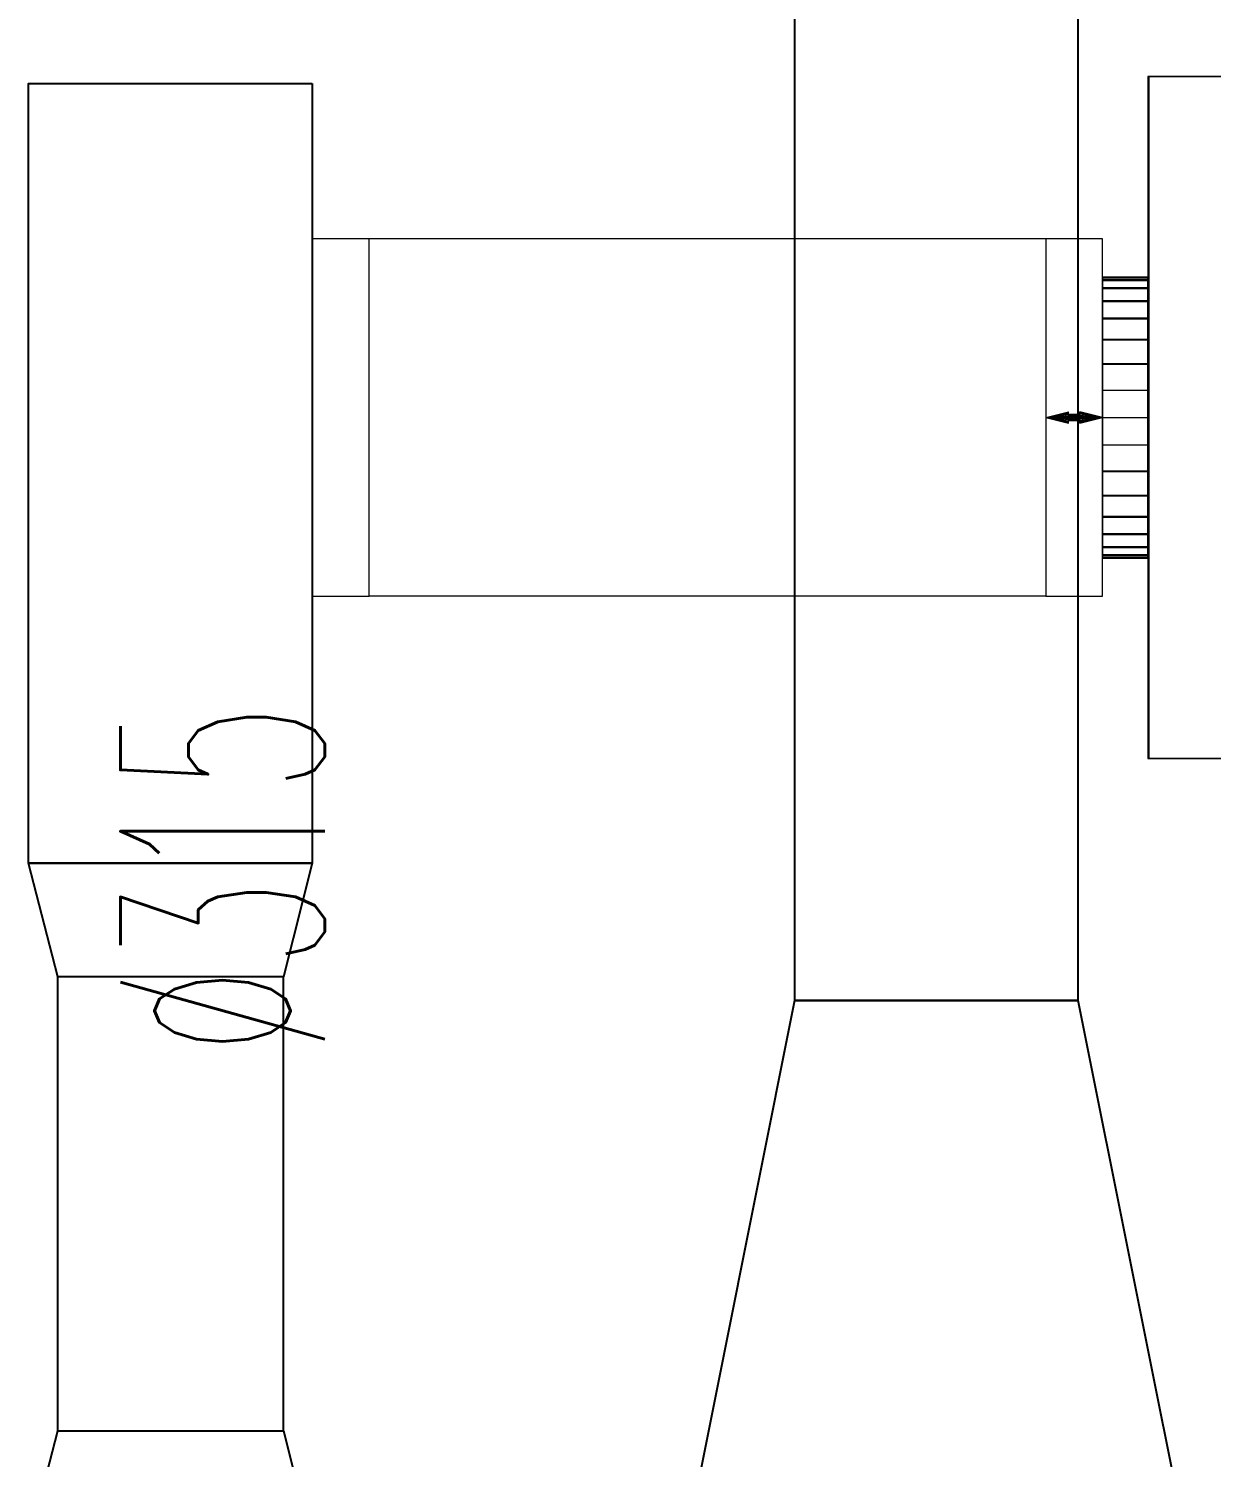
# Model space of a CAD drawing. Header units: inches. Extents: x -772 to 6765, y -813 to 4093.
# Drawn here: x 895 to 999.2, y 2198.4 to 2324.2 of the extents above; entities that cross this region are included whole.
import ezdxf
from ezdxf.enums import TextEntityAlignment as Align

# ---------------------------------------------------------------- set-up
doc = ezdxf.new("R2010")
doc.units = ezdxf.units.IN
doc.header["$MEASUREMENT"] = 0
for name, color, linetype, lineweight in [('MTY-EMIS-KANALI', 150, 'Continuous', 0), ('MTY-UFLEME-KANALI-Flex', 21, 'ZIGZAG', 0), ('VDI3805_Objects', 7, 'Continuous', 0)]:
    doc.layers.add(name, color=color, linetype=linetype, lineweight=lineweight)
doc.layers.add('MTY-UFLEME-KANALI', color=20, linetype='Continuous')
doc.styles.add('CAP', font='simplxtw.shx', dxfattribs={"width": 0.65})
doc.linetypes.add('ZIGZAG', pattern='A,0.0001,-0.2,[131,ltypeshp.shx,S=0.2,R=0,X=-0.2,Y=0],-0.4,[131,ltypeshp.shx,S=0.2,R=180.00002,X=0.2,Y=0],-0.2', length=0.8001)

# ---------------------------------------------------------------- blocks, each defined once
blk = doc.blocks.new('*U211')
at = {"layer": 'MTY-UFLEME-KANALI-Flex', "ltscale": 0.5}
for p, q in [((-15.75, -51.66), (-15.75, 7.97)), ((15.75, -51.66), (15.75, 7.97))]:
    blk.add_line(p, q, dxfattribs=at)
at = {"layer": 'MTY-UFLEME-KANALI-Flex', "linetype": 'ByBlock', "ltscale": 0.5}
for points in [[(15.75, 12.97), (-15.75, 12.97), (-15.75, 7.97), (15.75, 7.97)], [(15.75, -51.66), (-15.75, -51.66), (-15.75, -56.66), (15.75, -56.66)]]:
    blk.add_lwpolyline(points, close=True, dxfattribs=at)
at = {"layer": 'MTY-UFLEME-KANALI-Flex', "color": 7, "ltscale": 0.5, "style": 'CAP', "width": 0.5}
blk.add_attdef('X', text='', height=18, dxfattribs=at).set_placement((-40.68, 11.88), align=Align.CENTER)
blk = doc.blocks.new('70205_970_03')
at = {"layer": 'VDI3805_Objects', "color": 253}
for p, q in [((-0.3005, -0.3005), (-0.3005, 0.3005)), ((0.3005, 0.3005), (-0.3005, 0.3005)), ((-0.2995, -0.2995), (-0.2995, 0.2995)), ((-0.2995, 0.2995), (0.2995, 0.2995)), ((-0.269, 0.295), (-0.295, 0.295)), ((-0.295, 0.295), (-0.295, 0.265)), ((-0.295, 0.295), (-0.265, 0.295)), ((-0.269, 0.295), (-0.269, 0.265)), ((-0.265, 0.295), (-0.265, 0.265)), ((0.265, 0.265), (0.265, 0.295)), ((0.265, 0.295), (0.295, 0.295)), ((0.295, 0.295), (0.269, 0.295)), ((0.269, 0.265), (0.269, 0.295)), ((0.295, 0.265), (0.295, 0.295)), ((0.2995, 0.2995), (0.2995, -0.2995)), ((0.3005, -0.3005), (0.3005, 0.3005)), ((0.3005, 0.3005), (0.3156, 0.3005)), ((0.4355, 0.3005), (0.3005, 0.3005)), ((0.3156, -0.3005), (0.3156, 0.3005)), ((0.3156, 0.3005), (0.4355, 0.3005)), ((0.4345, -0.3005), (0.4345, 0.3005)), ((0.4345, 0.3005), (0.4355, 0.3005)), ((0.4355, -0.3005), (0.4355, 0.3005)), ((0.4355, -0.3005), (0.4355, 0.3005)), ((-0.285, 0.28), (-0.2849, 0.281)), ((-0.2849, 0.279), (-0.285, 0.28)), ((-0.2849, 0.281), (-0.2846, 0.2819)), ((-0.2846, 0.2781), (-0.2849, 0.279)), ((-0.2846, 0.2819), (-0.2842, 0.2828)), ((-0.2842, 0.2772), (-0.2846, 0.2781)), ((-0.2842, 0.2828), (-0.2835, 0.2835)), ((-0.2835, 0.2765), (-0.2842, 0.2772)), ((-0.2835, 0.2835), (-0.2828, 0.2842)), ((-0.2828, 0.2842), (-0.2819, 0.2846)), ((-0.2819, 0.2846), (-0.281, 0.2849)), ((-0.281, 0.2849), (-0.28, 0.285)), ((-0.28, 0.285), (-0.279, 0.2849)), ((-0.279, 0.2849), (-0.2781, 0.2846)), ((-0.2781, 0.2846), (-0.2772, 0.2842)), ((-0.2772, 0.2842), (-0.2765, 0.2835)), ((-0.2765, 0.2835), (-0.2758, 0.2828)), ((-0.2758, 0.2772), (-0.2765, 0.2765)), ((-0.2758, 0.2828), (-0.2754, 0.2819)), ((-0.2754, 0.2781), (-0.2758, 0.2772)), ((-0.2754, 0.2819), (-0.2751, 0.281)), ((-0.2751, 0.279), (-0.2754, 0.2781)), ((-0.2751, 0.281), (-0.275, 0.28)), ((-0.275, 0.28), (-0.2751, 0.279)), ((0.275, 0.28), (0.2751, 0.281)), ((0.2751, 0.279), (0.275, 0.28)), ((0.2751, 0.281), (0.2754, 0.2819)), ((0.2754, 0.2781), (0.2751, 0.279)), ((0.2754, 0.2819), (0.2758, 0.2828)), ((0.2758, 0.2772), (0.2754, 0.2781)), ((0.2758, 0.2828), (0.2765, 0.2835)), ((0.2765, 0.2765), (0.2758, 0.2772)), ((0.2765, 0.2835), (0.2772, 0.2842)), ((0.2772, 0.2842), (0.2781, 0.2846)), ((0.2781, 0.2846), (0.279, 0.2849)), ((0.279, 0.2849), (0.28, 0.285)), ((0.28, 0.285), (0.281, 0.2849)), ((0.281, 0.2849), (0.2819, 0.2846)), ((0.2819, 0.2846), (0.2828, 0.2842)), ((0.2828, 0.2842), (0.2835, 0.2835)), ((0.2835, 0.2835), (0.2842, 0.2828)), ((0.2842, 0.2772), (0.2835, 0.2765)), ((0.2842, 0.2828), (0.2846, 0.2819)), ((0.2846, 0.2781), (0.2842, 0.2772)), ((0.2846, 0.2819), (0.2849, 0.281)), ((0.2849, 0.279), (0.2846, 0.2781)), ((0.2849, 0.281), (0.285, 0.28)), ((0.285, 0.28), (0.2849, 0.279)), ((-0.295, 0.265), (-0.269, 0.265)), ((-0.265, 0.265), (-0.295, 0.265)), ((-0.2828, 0.2758), (-0.2835, 0.2765)), ((-0.2819, 0.2754), (-0.2828, 0.2758)), ((-0.281, 0.2751), (-0.2819, 0.2754)), ((-0.28, 0.275), (-0.281, 0.2751)), ((-0.279, 0.2751), (-0.28, 0.275)), ((-0.2781, 0.2754), (-0.279, 0.2751)), ((-0.2772, 0.2758), (-0.2781, 0.2754)), ((-0.2765, 0.2765), (-0.2772, 0.2758)), ((0.295, 0.265), (0.265, 0.265)), ((0.269, 0.265), (0.295, 0.265)), ((0.2772, 0.2758), (0.2765, 0.2765)), ((0.2781, 0.2754), (0.2772, 0.2758)), ((0.279, 0.2751), (0.2781, 0.2754)), ((0.28, 0.275), (0.279, 0.2751)), ((0.281, 0.2751), (0.28, 0.275)), ((0.2819, 0.2754), (0.281, 0.2751)), ((0.2828, 0.2758), (0.2819, 0.2754)), ((0.2835, 0.2765), (0.2828, 0.2758)), ((0.4355, 0.1216), (0.4355, 0.124)), ((0.4755, 0.124), (0.4355, 0.124)), ((0.4755, 0.123), (0.4355, 0.123)), ((0.4355, 0.123), (0.4355, 0.1206)), ((0.4355, 0.1146), (0.4355, 0.1216)), ((0.4755, 0.1216), (0.4355, 0.1216)), ((0.4755, 0.1206), (0.4355, 0.1206)), ((0.4355, 0.1206), (0.4355, 0.1136)), ((0.4355, 0.1031), (0.4355, 0.1146)), ((0.4755, 0.1146), (0.4355, 0.1146)), ((0.4755, 0.1136), (0.4355, 0.1136)), ((0.4355, 0.1136), (0.4355, 0.1023)), ((0.4755, 0.1216), (0.4755, 0.124)), ((0.4755, 0.1206), (0.4755, 0.123)), ((0.4755, 0.1146), (0.4755, 0.1216)), ((0.4755, 0.1136), (0.4755, 0.1206)), ((0.4755, 0.1031), (0.4755, 0.1146)), ((0.4755, 0.1023), (0.4755, 0.1136)), ((0.4355, 0.0877), (0.4355, 0.1031)), ((0.4755, 0.1031), (0.4355, 0.1031)), ((0.4755, 0.1023), (0.4355, 0.1023)), ((0.4355, 0.1023), (0.4355, 0.087)), ((0.4755, 0.0877), (0.4755, 0.1031)), ((0.4755, 0.087), (0.4755, 0.1023)), ((0.4355, 0.0689), (0.4355, 0.0877)), ((0.4755, 0.0877), (0.4355, 0.0877)), ((0.4755, 0.087), (0.4355, 0.087)), ((0.4355, 0.087), (0.4355, 0.0683)), ((0.4755, 0.0689), (0.4755, 0.0877)), ((0.4755, 0.0683), (0.4755, 0.087)), ((0.4355, 0.0475), (0.4355, 0.0689)), ((0.4755, 0.0689), (0.4355, 0.0689)), ((0.4755, 0.0683), (0.4355, 0.0683)), ((0.4355, 0.0683), (0.4355, 0.0471)), ((0.4755, 0.0475), (0.4755, 0.0689)), ((0.4755, 0.0471), (0.4755, 0.0683)), ((0.4355, 0.0242), (0.4355, 0.0475)), ((0.4755, 0.0475), (0.4355, 0.0475)), ((0.4755, 0.0471), (0.4355, 0.0471)), ((0.4355, 0.0471), (0.4355, 0.024)), ((0.4755, 0.0242), (0.4755, 0.0475)), ((0.4755, 0.024), (0.4755, 0.0471)), ((0.4355, 0), (0.4355, 0.0242)), ((0.4755, 0.0242), (0.4355, 0.0242)), ((0.4755, 0.024), (0.4355, 0.024)), ((0.4355, 0.024), (0.4355, 0)), ((0.4755, 0), (0.4755, 0.0242)), ((0.4755, 0), (0.4755, 0.024)), ((0.4355, -0.0242), (0.4355, 0)), ((0.4755, 0), (0.4355, 0)), ((0.4355, 0), (0.4355, -0.024)), ((0.4755, -0.0242), (0.4755, 0)), ((0.4755, -0.024), (0.4755, 0)), ((0.4755, -0.024), (0.4355, -0.024)), ((0.4355, -0.024), (0.4355, -0.0471)), ((0.4355, -0.0475), (0.4355, -0.0242)), ((0.4755, -0.0242), (0.4355, -0.0242)), ((0.4755, -0.0471), (0.4755, -0.024)), ((0.4755, -0.0475), (0.4755, -0.0242)), ((0.4755, -0.0471), (0.4355, -0.0471)), ((0.4355, -0.0471), (0.4355, -0.0683)), ((0.4355, -0.0689), (0.4355, -0.0475)), ((0.4755, -0.0475), (0.4355, -0.0475)), ((0.4755, -0.0683), (0.4755, -0.0471)), ((0.4755, -0.0689), (0.4755, -0.0475)), ((0.4755, -0.0683), (0.4355, -0.0683)), ((0.4355, -0.0683), (0.4355, -0.087)), ((0.4355, -0.0877), (0.4355, -0.0689)), ((0.4755, -0.0689), (0.4355, -0.0689)), ((0.4755, -0.087), (0.4755, -0.0683)), ((0.4755, -0.0877), (0.4755, -0.0689)), ((0.4755, -0.087), (0.4355, -0.087)), ((0.4355, -0.087), (0.4355, -0.1023)), ((0.4355, -0.1031), (0.4355, -0.0877)), ((0.4755, -0.0877), (0.4355, -0.0877)), ((0.4755, -0.1023), (0.4755, -0.087)), ((0.4755, -0.1031), (0.4755, -0.0877)), ((0.4755, -0.1023), (0.4355, -0.1023)), ((0.4355, -0.1023), (0.4355, -0.1136)), ((0.4355, -0.1146), (0.4355, -0.1031)), ((0.4755, -0.1031), (0.4355, -0.1031)), ((0.4755, -0.1136), (0.4755, -0.1023)), ((0.4755, -0.1146), (0.4755, -0.1031)), ((0.4755, -0.1136), (0.4355, -0.1136)), ((0.4355, -0.1136), (0.4355, -0.1206)), ((0.4355, -0.1216), (0.4355, -0.1146)), ((0.4755, -0.1146), (0.4355, -0.1146)), ((0.4755, -0.1206), (0.4355, -0.1206)), ((0.4355, -0.1206), (0.4355, -0.123)), ((0.4355, -0.1216), (0.4355, -0.124)), ((0.4755, -0.1216), (0.4355, -0.1216)), ((0.4755, -0.123), (0.4355, -0.123)), ((0.4755, -0.124), (0.4355, -0.124)), ((0.4755, -0.1206), (0.4755, -0.1136)), ((0.4755, -0.1216), (0.4755, -0.1146)), ((0.4755, -0.123), (0.4755, -0.1206)), ((0.4755, -0.124), (0.4755, -0.1216)), ((-0.269, -0.265), (-0.295, -0.265)), ((-0.295, -0.265), (-0.295, -0.295)), ((-0.295, -0.265), (-0.265, -0.265)), ((-0.2842, -0.2772), (-0.2835, -0.2765)), ((-0.2835, -0.2765), (-0.2828, -0.2758)), ((-0.2828, -0.2758), (-0.2819, -0.2754)), ((-0.2819, -0.2754), (-0.281, -0.2751)), ((-0.281, -0.2751), (-0.28, -0.275)), ((-0.28, -0.275), (-0.279, -0.2751)), ((-0.279, -0.2751), (-0.2781, -0.2754)), ((-0.2781, -0.2754), (-0.2772, -0.2758)), ((-0.2772, -0.2758), (-0.2765, -0.2765)), ((-0.2765, -0.2765), (-0.2758, -0.2772)), ((-0.269, -0.265), (-0.269, -0.295)), ((-0.265, -0.265), (-0.265, -0.295)), ((0.265, -0.295), (0.265, -0.265)), ((0.265, -0.265), (0.295, -0.265)), ((0.295, -0.265), (0.269, -0.265)), ((0.269, -0.295), (0.269, -0.265)), ((0.2758, -0.2772), (0.2765, -0.2765)), ((0.2765, -0.2765), (0.2772, -0.2758)), ((0.2772, -0.2758), (0.2781, -0.2754)), ((0.2781, -0.2754), (0.279, -0.2751)), ((0.279, -0.2751), (0.28, -0.275)), ((0.28, -0.275), (0.281, -0.2751)), ((0.281, -0.2751), (0.2819, -0.2754)), ((0.2819, -0.2754), (0.2828, -0.2758)), ((0.2828, -0.2758), (0.2835, -0.2765)), ((0.2835, -0.2765), (0.2842, -0.2772)), ((0.295, -0.295), (0.295, -0.265)), ((-0.285, -0.28), (-0.2849, -0.279)), ((-0.2849, -0.281), (-0.285, -0.28)), ((-0.2849, -0.279), (-0.2846, -0.2781)), ((-0.2846, -0.2819), (-0.2849, -0.281)), ((-0.2846, -0.2781), (-0.2842, -0.2772)), ((-0.2842, -0.2828), (-0.2846, -0.2819)), ((-0.2835, -0.2835), (-0.2842, -0.2828)), ((-0.2828, -0.2842), (-0.2835, -0.2835)), ((-0.2819, -0.2846), (-0.2828, -0.2842)), ((-0.281, -0.2849), (-0.2819, -0.2846)), ((-0.28, -0.285), (-0.281, -0.2849)), ((-0.279, -0.2849), (-0.28, -0.285)), ((-0.2781, -0.2846), (-0.279, -0.2849)), ((-0.2772, -0.2842), (-0.2781, -0.2846)), ((-0.2765, -0.2835), (-0.2772, -0.2842)), ((-0.2758, -0.2828), (-0.2765, -0.2835)), ((-0.2758, -0.2772), (-0.2754, -0.2781)), ((-0.2754, -0.2819), (-0.2758, -0.2828)), ((-0.2754, -0.2781), (-0.2751, -0.279)), ((-0.2751, -0.281), (-0.2754, -0.2819)), ((-0.2751, -0.279), (-0.275, -0.28)), ((-0.275, -0.28), (-0.2751, -0.281)), ((0.275, -0.28), (0.2751, -0.279)), ((0.2751, -0.281), (0.275, -0.28)), ((0.2751, -0.279), (0.2754, -0.2781)), ((0.2754, -0.2819), (0.2751, -0.281)), ((0.2754, -0.2781), (0.2758, -0.2772)), ((0.2758, -0.2828), (0.2754, -0.2819)), ((0.2765, -0.2835), (0.2758, -0.2828)), ((0.2772, -0.2842), (0.2765, -0.2835)), ((0.2781, -0.2846), (0.2772, -0.2842)), ((0.279, -0.2849), (0.2781, -0.2846)), ((0.28, -0.285), (0.279, -0.2849)), ((0.281, -0.2849), (0.28, -0.285)), ((0.2819, -0.2846), (0.281, -0.2849)), ((0.2828, -0.2842), (0.2819, -0.2846)), ((0.2835, -0.2835), (0.2828, -0.2842)), ((0.2842, -0.2828), (0.2835, -0.2835)), ((0.2842, -0.2772), (0.2846, -0.2781)), ((0.2846, -0.2819), (0.2842, -0.2828)), ((0.2846, -0.2781), (0.2849, -0.279)), ((0.2849, -0.281), (0.2846, -0.2819)), ((0.2849, -0.279), (0.285, -0.28)), ((0.285, -0.28), (0.2849, -0.281)), ((-0.3005, -0.3005), (0.3005, -0.3005)), ((0.2995, -0.2995), (-0.2995, -0.2995)), ((-0.295, -0.295), (-0.269, -0.295)), ((-0.265, -0.295), (-0.295, -0.295)), ((0.295, -0.295), (0.265, -0.295)), ((0.269, -0.295), (0.295, -0.295)), ((0.3005, -0.3005), (0.3156, -0.3005)), ((0.4355, -0.3005), (0.3005, -0.3005)), ((0.3156, -0.3005), (0.4355, -0.3005)), ((0.4355, -0.3005), (0.4345, -0.3005))]:
    blk.add_line(p, q, dxfattribs=at)
blk = doc.blocks.new('70205_970_01')
at = {"layer": 'VDI3805_Objects', "color": 3}
for p, q in [((0.4955, 0.005), (0.4755, 0)), ((0.4755, 0), (0.4955, 0.0049)), ((0.4755, 0), (0.4955, 0.0046)), ((0.4755, 0), (0.4955, 0.0042)), ((0.4755, 0), (0.4955, 0.0035)), ((0.4755, 0), (0.4955, 0.0028)), ((0.4755, 0), (0.4955, 0.0019)), ((0.4755, 0), (0.4955, 0.001)), ((0.4755, 0), (0.4955, 0)), ((0.4755, 0), (0.4955, -0.001)), ((0.4755, 0), (0.4955, -0.0019)), ((0.4755, 0), (0.4955, -0.0028)), ((0.4755, 0), (0.4955, -0.0035)), ((0.4755, 0), (0.4955, -0.0042)), ((0.4755, 0), (0.4955, -0.0046)), ((0.4755, 0), (0.4955, -0.0049)), ((0.4755, 0), (0.4955, -0.005)), ((0.4955, 0.005), (0.4955, 0.0049)), ((0.4955, 0.0049), (0.4955, 0.0046)), ((0.4955, 0.0046), (0.4955, 0.0042)), ((0.4955, 0.0042), (0.4955, 0.0035)), ((0.4955, 0.0035), (0.4955, 0.0028)), ((0.4955, 0.0028), (0.4955, 0.0019)), ((0.4955, 0.0025), (0.4955, 0.0023)), ((0.4955, 0.0025), (0.4955, 0.0025)), ((0.5055, 0.0025), (0.4955, 0.0025)), ((0.4955, 0.0025), (0.5055, 0.0025)), ((0.4955, 0.0023), (0.4955, 0.0021)), ((0.4955, 0.0023), (0.5055, 0.0023)), ((0.4955, 0.0021), (0.4955, 0.0018)), ((0.4955, 0.0021), (0.5055, 0.0021)), ((0.4955, 0.0019), (0.4955, 0.001)), ((0.4955, 0.0018), (0.4955, 0.0014)), ((0.4955, 0.0018), (0.5055, 0.0018)), ((0.4955, 0.0014), (0.4955, 0.001)), ((0.4955, 0.0014), (0.5055, 0.0014)), ((0.4955, 0.001), (0.4955, 0)), ((0.4955, 0.001), (0.4955, 0.0005)), ((0.4955, 0.001), (0.5055, 0.001)), ((0.4955, 0.0005), (0.4955, 0)), ((0.4955, 0.0005), (0.5055, 0.0005)), ((0.4955, 0), (0.4955, -0.001)), ((0.4955, 0), (0.4955, -0.0005)), ((0.4955, 0), (0.5055, 0)), ((0.5055, 0.0049), (0.5055, 0.005)), ((0.5255, 0), (0.5055, 0.005)), ((0.5055, 0.0049), (0.5055, 0.0046)), ((0.5255, 0), (0.5055, 0.0049)), ((0.5055, 0.0046), (0.5055, 0.0042)), ((0.5255, 0), (0.5055, 0.0046)), ((0.5055, 0.0042), (0.5055, 0.0035)), ((0.5255, 0), (0.5055, 0.0042)), ((0.5055, 0.0035), (0.5055, 0.0028)), ((0.5255, 0), (0.5055, 0.0035)), ((0.5055, 0.0028), (0.5055, 0.0019)), ((0.5255, 0), (0.5055, 0.0028)), ((0.5055, 0.0025), (0.5055, 0.0025)), ((0.5055, 0.0025), (0.5055, 0.0023)), ((0.5055, 0.0023), (0.5055, 0.0021)), ((0.5055, 0.0021), (0.5055, 0.0018)), ((0.5055, 0.0019), (0.5055, 0.001)), ((0.5255, 0), (0.5055, 0.0019)), ((0.5055, 0.0018), (0.5055, 0.0014)), ((0.5055, 0.0014), (0.5055, 0.001)), ((0.5055, 0.001), (0.5055, 0.0005)), ((0.5055, 0.001), (0.5055, 0)), ((0.5255, 0), (0.5055, 0.001)), ((0.5055, 0.0005), (0.5055, 0)), ((0.5055, 0), (0.5055, -0.0005)), ((0.5055, 0), (0.5055, -0.001)), ((0.5255, 0), (0.5055, 0)), ((0.5255, 0), (0.5055, -0.001)), ((0.5255, 0), (0.5055, -0.0019)), ((0.5255, 0), (0.5055, -0.0028)), ((0.5255, 0), (0.5055, -0.0035)), ((0.5255, 0), (0.5055, -0.0042)), ((0.5255, 0), (0.5055, -0.0046)), ((0.5255, 0), (0.5055, -0.0049)), ((0.5255, 0), (0.5055, -0.005)), ((0.4955, -0.0005), (0.4955, -0.001)), ((0.4955, -0.0005), (0.5055, -0.0005)), ((0.4955, -0.001), (0.4955, -0.0019)), ((0.4955, -0.001), (0.4955, -0.0014)), ((0.4955, -0.001), (0.5055, -0.001)), ((0.4955, -0.0014), (0.4955, -0.0018)), ((0.4955, -0.0014), (0.5055, -0.0014)), ((0.4955, -0.0018), (0.4955, -0.0021)), ((0.4955, -0.0018), (0.5055, -0.0018)), ((0.4955, -0.0019), (0.4955, -0.0028)), ((0.4955, -0.0021), (0.4955, -0.0023)), ((0.4955, -0.0021), (0.5055, -0.0021)), ((0.4955, -0.0023), (0.4955, -0.0025)), ((0.4955, -0.0023), (0.5055, -0.0023)), ((0.4955, -0.0025), (0.4955, -0.0025)), ((0.4955, -0.0025), (0.5055, -0.0025)), ((0.4955, -0.0025), (0.5055, -0.0025)), ((0.4955, -0.0028), (0.4955, -0.0035)), ((0.4955, -0.0035), (0.4955, -0.0042)), ((0.4955, -0.0042), (0.4955, -0.0046)), ((0.4955, -0.0046), (0.4955, -0.0049)), ((0.4955, -0.0049), (0.4955, -0.005)), ((0.5055, -0.0005), (0.5055, -0.001)), ((0.5055, -0.001), (0.5055, -0.0014)), ((0.5055, -0.001), (0.5055, -0.0019)), ((0.5055, -0.0014), (0.5055, -0.0018)), ((0.5055, -0.0018), (0.5055, -0.0021)), ((0.5055, -0.0019), (0.5055, -0.0028)), ((0.5055, -0.0021), (0.5055, -0.0023)), ((0.5055, -0.0023), (0.5055, -0.0025)), ((0.5055, -0.0025), (0.5055, -0.0025)), ((0.5055, -0.0028), (0.5055, -0.0035)), ((0.5055, -0.0035), (0.5055, -0.0042)), ((0.5055, -0.0042), (0.5055, -0.0046)), ((0.5055, -0.0046), (0.5055, -0.0049)), ((0.5055, -0.0049), (0.5055, -0.005))]:
    blk.add_line(p, q, dxfattribs=at)
blk = doc.blocks.new('A$C00D65541')
at = {"layer": 'VDI3805_Objects', "xscale": 100, "yscale": 100, "zscale": 100}
for name in ['70205_970_03', '70205_970_01']:
    blk.add_blockref(name, (-50.35, -0.25), dxfattribs=at)
blk = doc.blocks.new('mekanik')
at = {"layer": 'MTY-UFLEME-KANALI'}
for points in [[(20257.5, 9812.8), (20232.5, 9812.8), (20232.5, 9078.59), (20257.5, 9078.59)], [(20190, 9159.36), (20190, 9090.68), (20165, 9090.68), (20165, 9159.36)], [(20165, 9090.68), (20190, 9090.68), (20187.47, 9080.68), (20167.57, 9080.68)], [(20222.5, 9028.59), (20267.5, 9028.59), (20257.5, 9078.59), (20232.5, 9078.59)], [(20167.57, 9040.68), (20187.47, 9040.68), (20190, 9030.68), (20165, 9030.68)]]:
    blk.add_lwpolyline(points, close=True, dxfattribs=at)
for points in [[(20167.57, 9040.68), (20167.57, 9080.68)], [(20187.47, 9040.68), (20187.47, 9080.68)]]:
    blk.add_lwpolyline(points, dxfattribs=at)
at = {"rotation": 90}
blk.add_blockref('*U211', (20202.97, 9129.95), dxfattribs=at).add_auto_attribs({'X': '%%C315'})
at = {"layer": 'MTY-EMIS-KANALI', "rotation": 180}
blk.add_blockref('A$C00D65541', (20256.83, 9129.7), dxfattribs=at)

msp = doc.modelspace()

# ---------------------------------------------------------------- block references
msp.add_blockref('mekanik', (-19270, -6840))

doc.saveas('drawing.dxf')
